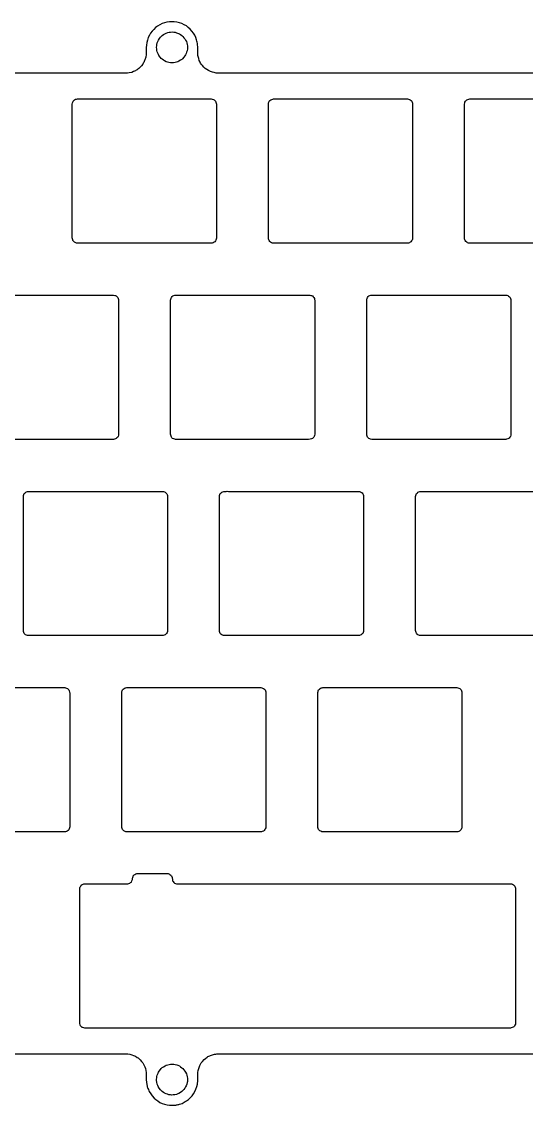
# Model space of a CAD drawing. Extents: x 6 to 353, y 2 to 332.
# Drawn here: x 193.6 to 242.6, y 2.5 to 107.7 of the extents above; entities that cross this region are included whole.
import ezdxf

# ---------------------------------------------------------------- set-up
doc = ezdxf.new("R2010")
doc.units = 0
doc.layers.get('0').update_dxf_attribs({"linetype": 'CONTINUOUS'})

msp = doc.modelspace()

# ---------------------------------------------------------------- linework, layer by layer
for p, q in [((207.02, 107.39), (206.81, 107.27)), ((207.26, 107.51), (207.02, 107.39)), ((207.49, 107.59), (207.26, 107.51)), ((207.72, 107.65), (207.49, 107.59)), ((207.96, 107.69), (207.72, 107.65)), ((208.21, 107.7), (207.96, 107.69)), ((208.42, 107.69), (208.21, 107.7)), ((208.7, 107.65), (208.42, 107.69)), ((208.94, 107.59), (208.7, 107.65)), ((209.17, 107.51), (208.94, 107.59)), ((209.4, 107.4), (209.17, 107.51)), ((209.61, 107.28), (209.4, 107.4)), ((206.02, 106.38), (205.91, 106.15)), ((206.14, 106.58), (206.02, 106.38)), ((206.29, 106.79), (206.14, 106.58)), ((206.44, 106.95), (206.29, 106.79)), ((206.63, 107.13), (206.44, 106.95)), ((206.81, 107.27), (206.63, 107.13)), ((207.11, 106.2), (207.16, 106.26)), ((207.16, 106.26), (207.27, 106.36)), ((207.27, 106.36), (207.39, 106.45)), ((207.39, 106.45), (207.51, 106.52)), ((207.51, 106.52), (207.65, 106.59)), ((207.65, 106.59), (207.81, 106.64)), ((207.81, 106.64), (207.93, 106.67)), ((207.93, 106.67), (208.07, 106.69)), ((208.07, 106.69), (208.22, 106.7)), ((208.22, 106.7), (208.39, 106.69)), ((208.39, 106.69), (208.52, 106.67)), ((208.52, 106.67), (208.66, 106.63)), ((208.66, 106.63), (208.84, 106.56)), ((208.84, 106.56), (208.93, 106.52)), ((208.93, 106.52), (209.05, 106.45)), ((209.05, 106.45), (209.17, 106.36)), ((209.17, 106.36), (209.28, 106.26)), ((209.28, 106.26), (209.38, 106.14)), ((209.78, 107.15), (209.61, 107.28)), ((209.99, 106.97), (209.78, 107.15)), ((210.15, 106.79), (209.99, 106.97)), ((210.29, 106.6), (210.15, 106.79)), ((210.42, 106.39), (210.29, 106.6)), ((210.53, 106.16), (210.42, 106.39)), ((205.77, 105.68), (205.73, 105.43)), ((205.83, 105.92), (205.77, 105.68)), ((205.91, 106.15), (205.83, 105.92)), ((206.72, 105.2), (206.74, 105.4)), ((206.73, 105.07), (206.72, 105.2)), ((206.74, 105.4), (206.75, 105.49)), ((206.75, 105.49), (206.79, 105.64)), ((206.79, 105.64), (206.84, 105.78)), ((206.84, 105.78), (206.9, 105.92)), ((206.9, 105.92), (207, 106.07)), ((207, 106.07), (207.11, 106.2)), ((209.38, 106.14), (209.47, 106.04)), ((209.47, 106.04), (209.54, 105.91)), ((209.54, 105.91), (209.61, 105.76)), ((209.61, 105.76), (209.66, 105.64)), ((209.66, 105.64), (209.69, 105.49)), ((209.69, 105.49), (209.71, 105.34)), ((209.71, 105.34), (209.72, 105.18)), ((210.61, 105.93), (210.53, 106.16)), ((205.71, 104.5), (205.67, 104.26)), ((206.75, 104.91), (206.73, 105.07)), ((206.78, 104.77), (206.75, 104.91)), ((206.83, 104.64), (206.78, 104.77)), ((206.89, 104.5), (206.83, 104.64)), ((206.94, 104.42), (206.89, 104.5)), ((207.06, 104.25), (206.94, 104.42)), ((207.16, 104.14), (207.06, 104.25)), ((209.38, 104.25), (209.24, 104.1)), ((209.47, 104.37), (209.38, 104.25)), ((209.54, 104.49), (209.47, 104.37)), ((209.6, 104.6), (209.54, 104.49)), ((209.64, 104.73), (209.6, 104.6)), ((209.68, 104.86), (209.64, 104.73)), ((209.71, 105.05), (209.68, 104.86)), ((209.72, 105.18), (209.71, 105.05)), ((205.38, 103.59), (205.25, 103.41)), ((207.25, 104.06), (207.16, 104.14)), ((207.38, 103.96), (207.25, 104.06)), ((207.49, 103.89), (207.38, 103.96)), ((207.65, 103.81), (207.49, 103.89)), ((207.78, 103.77), (207.65, 103.81)), ((207.92, 103.73), (207.78, 103.77)), ((208.07, 103.71), (207.92, 103.73)), ((208.17, 103.7), (208.07, 103.71)), ((208.37, 103.71), (208.17, 103.7)), ((208.51, 103.73), (208.37, 103.71)), ((208.65, 103.76), (208.51, 103.73)), ((208.79, 103.81), (208.65, 103.76)), ((208.88, 103.86), (208.79, 103.81)), ((209.04, 103.95), (208.88, 103.86)), ((209.16, 104.03), (209.04, 103.95)), ((209.24, 104.1), (209.16, 104.03)), ((210.87, 103.94), (210.81, 104.12)), ((210.95, 103.76), (210.87, 103.94)), ((211.31, 103.29), (211.17, 103.43)), ((211.45, 103.15), (211.31, 103.29)), ((211.6, 103.05), (211.45, 103.15)), ((204.07, 102.73), (203.9, 102.71)), ((204.3, 102.78), (204.07, 102.73)), ((204.47, 102.85), (204.3, 102.78)), ((204.66, 102.94), (204.47, 102.85)), ((211.75, 102.95), (211.6, 103.05)), ((211.95, 102.85), (211.75, 102.95)), ((212.14, 102.79), (211.95, 102.85)), ((212.3, 102.75), (212.14, 102.79)), ((212.52, 102.71), (212.3, 102.75)), ((198.57, 99.9), (198.61, 99.98)), ((198.61, 99.98), (198.68, 100.06)), ((198.68, 100.06), (198.76, 100.12)), ((198.76, 100.12), (198.86, 100.17)), ((198.86, 100.17), (198.95, 100.19)), ((198.95, 100.19), (199.04, 100.2)), ((199.04, 100.2), (212.03, 100.2)), ((212.03, 100.2), (212.13, 100.19)), ((212.13, 100.19), (212.24, 100.15)), ((212.24, 100.15), (212.31, 100.11)), ((212.31, 100.11), (212.39, 100.05)), ((212.39, 100.05), (212.45, 99.98)), ((212.45, 99.98), (212.49, 99.89)), ((217.62, 99.9), (217.67, 99.98)), ((217.67, 99.98), (217.73, 100.06)), ((217.73, 100.06), (217.82, 100.12)), ((217.82, 100.12), (217.9, 100.16)), ((217.9, 100.16), (218, 100.19)), ((218, 100.19), (218.09, 100.2)), ((218.09, 100.2), (231.09, 100.2)), ((231.09, 100.2), (231.19, 100.19)), ((231.19, 100.19), (231.27, 100.16)), ((231.27, 100.16), (231.36, 100.11)), ((231.36, 100.11), (231.44, 100.05)), ((231.44, 100.05), (231.5, 99.98)), ((231.5, 99.98), (231.54, 99.89)), ((236.67, 99.9), (236.71, 99.98)), ((236.71, 99.98), (236.78, 100.05)), ((236.78, 100.05), (236.85, 100.12)), ((236.85, 100.12), (236.94, 100.16)), ((236.94, 100.16), (237.04, 100.19)), ((198.53, 99.7), (198.54, 99.81)), ((198.53, 86.7), (198.53, 99.7)), ((198.54, 99.81), (198.57, 99.9)), ((212.49, 99.89), (212.52, 99.79)), ((212.52, 99.79), (212.53, 99.7)), ((212.53, 99.7), (212.53, 86.68)), ((217.58, 99.7), (217.59, 99.81)), ((217.58, 86.82), (217.58, 99.7)), ((217.59, 99.81), (217.62, 99.9)), ((231.54, 99.89), (231.57, 99.79)), ((231.57, 99.79), (231.58, 99.7)), ((231.58, 99.7), (231.58, 86.68)), ((236.63, 99.7), (236.65, 99.82)), ((236.63, 86.7), (236.63, 99.7)), ((236.65, 99.82), (236.67, 99.9)), ((198.54, 86.61), (198.53, 86.7)), ((198.57, 86.51), (198.54, 86.61)), ((198.6, 86.45), (198.57, 86.51)), ((198.67, 86.35), (198.6, 86.45)), ((198.75, 86.29), (198.67, 86.35)), ((198.82, 86.25), (198.75, 86.29)), ((212.3, 86.28), (212.21, 86.24)), ((212.38, 86.34), (212.3, 86.28)), ((212.44, 86.42), (212.38, 86.34)), ((212.49, 86.5), (212.44, 86.42)), ((212.52, 86.6), (212.49, 86.5)), ((212.53, 86.68), (212.52, 86.6)), ((217.58, 86.7), (217.58, 86.82)), ((217.59, 86.61), (217.58, 86.7)), ((217.62, 86.51), (217.59, 86.61)), ((217.65, 86.45), (217.62, 86.51)), ((217.72, 86.35), (217.65, 86.45)), ((217.79, 86.29), (217.72, 86.35)), ((217.88, 86.24), (217.79, 86.29)), ((231.35, 86.28), (231.27, 86.24)), ((231.43, 86.34), (231.35, 86.28)), ((231.49, 86.42), (231.43, 86.34)), ((231.54, 86.5), (231.49, 86.42)), ((231.57, 86.6), (231.54, 86.5)), ((231.58, 86.68), (231.57, 86.6)), ((236.64, 86.61), (236.63, 86.7)), ((236.67, 86.51), (236.64, 86.61)), ((236.7, 86.45), (236.67, 86.51)), ((236.77, 86.36), (236.7, 86.45)), ((236.85, 86.28), (236.77, 86.36)), ((236.93, 86.24), (236.85, 86.28)), ((198.93, 86.21), (198.82, 86.25)), ((199, 86.2), (198.93, 86.21)), ((212.21, 86.24), (212.11, 86.21)), ((217.98, 86.21), (217.88, 86.24)), ((218.05, 86.2), (217.98, 86.21)), ((231.07, 86.2), (218.05, 86.2)), ((231.18, 86.21), (231.07, 86.2)), ((231.27, 86.24), (231.18, 86.21)), ((237.03, 86.21), (236.93, 86.24)), ((237.1, 86.2), (237.03, 86.21)), ((250.12, 86.2), (237.1, 86.2)), ((189.53, 81.15), (202.53, 81.15)), ((202.53, 81.15), (202.65, 81.13)), ((202.65, 81.13), (202.72, 81.11)), ((202.72, 81.11), (202.81, 81.07)), ((202.81, 81.07), (202.89, 81)), ((208.17, 80.93), (208.23, 81.01)), ((208.23, 81.01), (208.3, 81.07)), ((208.3, 81.07), (208.4, 81.11)), ((208.4, 81.11), (208.5, 81.14)), ((208.5, 81.14), (208.59, 81.15)), ((208.59, 81.15), (221.61, 81.15)), ((221.61, 81.15), (221.7, 81.13)), ((221.7, 81.13), (221.77, 81.11)), ((221.77, 81.11), (221.86, 81.07)), ((221.86, 81.07), (221.93, 81)), ((227.22, 80.93), (227.28, 81.01)), ((227.28, 81.01), (227.35, 81.07)), ((227.35, 81.07), (227.44, 81.11)), ((227.44, 81.11), (227.53, 81.14)), ((227.53, 81.14), (227.64, 81.15)), ((227.64, 81.15), (240.66, 81.15)), ((240.66, 81.15), (240.73, 81.14)), ((240.73, 81.14), (240.83, 81.11)), ((240.83, 81.11), (240.91, 81.06)), ((240.91, 81.06), (240.99, 81)), ((202.89, 81), (202.95, 80.92)), ((202.95, 80.92), (202.99, 80.84)), ((202.99, 80.84), (203.02, 80.74)), ((208.08, 80.65), (208.09, 80.75)), ((208.08, 67.66), (208.08, 80.65)), ((208.09, 80.75), (208.12, 80.85)), ((208.12, 80.85), (208.17, 80.93)), ((221.93, 81), (222, 80.92)), ((222, 80.92), (222.05, 80.82)), ((222.05, 80.82), (222.07, 80.73)), ((227.13, 80.65), (227.14, 80.75)), ((227.14, 80.75), (227.17, 80.84)), ((227.17, 80.84), (227.22, 80.93)), ((240.99, 81), (241.05, 80.91)), ((241.05, 80.91), (241.09, 80.83)), ((241.09, 80.83), (241.12, 80.72)), ((202.95, 67.37), (202.87, 67.29)), ((202.98, 67.44), (202.95, 67.37)), ((203.02, 67.55), (202.98, 67.44)), ((203.03, 67.63), (203.02, 67.55)), ((208.09, 67.56), (208.08, 67.66)), ((208.12, 67.45), (208.09, 67.56)), ((208.16, 67.38), (208.12, 67.45)), ((208.21, 67.31), (208.16, 67.38)), ((221.99, 67.37), (221.93, 67.29)), ((222.03, 67.44), (221.99, 67.37)), ((222.07, 67.54), (222.03, 67.44)), ((222.08, 67.65), (222.07, 67.54)), ((227.17, 67.47), (227.14, 67.57)), ((227.21, 67.37), (227.17, 67.47)), ((227.28, 67.3), (227.21, 67.37)), ((241.04, 67.37), (240.96, 67.28)), ((241.08, 67.44), (241.04, 67.37)), ((241.12, 67.55), (241.08, 67.44)), ((241.13, 67.63), (241.12, 67.55)), ((202.72, 67.19), (202.62, 67.16)), ((202.81, 67.23), (202.72, 67.19)), ((202.87, 67.29), (202.81, 67.23)), ((208.28, 67.25), (208.21, 67.31)), ((208.38, 67.19), (208.28, 67.25)), ((208.48, 67.16), (208.38, 67.19)), ((208.57, 67.15), (208.48, 67.16)), ((221.77, 67.19), (221.65, 67.16)), ((221.86, 67.23), (221.77, 67.19)), ((221.93, 67.29), (221.86, 67.23)), ((227.35, 67.23), (227.28, 67.3)), ((227.44, 67.19), (227.35, 67.23)), ((227.51, 67.17), (227.44, 67.19)), ((227.62, 67.15), (227.51, 67.17)), ((240.82, 67.19), (240.72, 67.16)), ((240.9, 67.23), (240.82, 67.19)), ((240.96, 67.28), (240.9, 67.23)), ((194.1, 62.06), (194.19, 62.09)), ((207.31, 62.1), (207.4, 62.08)), ((207.4, 62.08), (207.5, 62.05)), ((213.14, 62.06), (213.26, 62.09)), ((226.34, 62.1), (226.43, 62.09)), ((226.43, 62.09), (226.52, 62.06)), ((232.19, 62.06), (232.29, 62.09)), ((193.78, 61.62), (193.79, 61.7)), ((193.78, 48.6), (193.78, 61.62)), ((193.79, 61.7), (193.82, 61.8)), ((193.82, 61.8), (193.87, 61.88)), ((193.87, 61.88), (193.95, 61.97)), ((193.95, 61.97), (194.01, 62.02)), ((194.01, 62.02), (194.1, 62.06)), ((207.5, 62.05), (207.56, 62.02)), ((207.56, 62.02), (207.63, 61.95)), ((207.63, 61.95), (207.7, 61.87)), ((207.7, 61.87), (207.74, 61.79)), ((207.74, 61.79), (207.77, 61.7)), ((207.77, 61.7), (207.78, 61.59)), ((207.78, 61.59), (207.78, 48.58)), ((212.83, 61.6), (212.84, 61.7)), ((212.83, 48.6), (212.83, 61.6)), ((212.84, 61.7), (212.87, 61.8)), ((212.87, 61.8), (212.91, 61.88)), ((212.91, 61.88), (213, 61.97)), ((213, 61.97), (213.06, 62.02)), ((213.06, 62.02), (213.14, 62.06)), ((226.52, 62.06), (226.62, 62)), ((226.62, 62), (226.68, 61.95)), ((226.68, 61.95), (226.75, 61.87)), ((226.75, 61.87), (226.79, 61.79)), ((226.79, 61.79), (226.82, 61.7)), ((226.82, 61.7), (226.83, 61.59)), ((226.83, 61.59), (226.83, 48.58)), ((231.88, 61.6), (231.89, 61.7)), ((231.88, 48.6), (231.88, 61.6)), ((231.89, 61.7), (231.92, 61.8)), ((231.92, 61.8), (231.97, 61.89)), ((231.97, 61.89), (232.05, 61.97)), ((232.05, 61.97), (232.11, 62.02)), ((232.11, 62.02), (232.19, 62.06)), ((193.79, 48.51), (193.78, 48.6)), ((193.82, 48.41), (193.79, 48.51)), ((193.86, 48.32), (193.82, 48.41)), ((207.74, 48.4), (207.69, 48.32)), ((207.77, 48.5), (207.74, 48.4)), ((207.78, 48.58), (207.77, 48.5)), ((212.84, 48.51), (212.83, 48.6)), ((212.87, 48.41), (212.84, 48.51)), ((212.91, 48.32), (212.87, 48.41)), ((226.82, 48.5), (226.78, 48.39)), ((226.83, 48.58), (226.82, 48.5)), ((231.89, 48.51), (231.88, 48.6)), ((231.92, 48.41), (231.89, 48.51)), ((231.96, 48.33), (231.92, 48.41)), ((193.93, 48.25), (193.86, 48.32)), ((194, 48.19), (193.93, 48.25)), ((194.09, 48.14), (194, 48.19)), ((194.17, 48.11), (194.09, 48.14)), ((194.27, 48.1), (194.17, 48.11)), ((207.28, 48.1), (194.27, 48.1)), ((207.37, 48.11), (207.28, 48.1)), ((207.45, 48.13), (207.37, 48.11)), ((207.55, 48.18), (207.45, 48.13)), ((207.63, 48.24), (207.55, 48.18)), ((207.69, 48.32), (207.63, 48.24)), ((212.97, 48.25), (212.91, 48.32)), ((213.05, 48.18), (212.97, 48.25)), ((213.12, 48.15), (213.05, 48.18)), ((213.23, 48.11), (213.12, 48.15)), ((213.33, 48.1), (213.23, 48.11)), ((226.33, 48.1), (213.33, 48.1)), ((226.42, 48.11), (226.33, 48.1)), ((226.5, 48.13), (226.42, 48.11)), ((226.6, 48.18), (226.5, 48.13)), ((226.67, 48.23), (226.6, 48.18)), ((226.74, 48.31), (226.67, 48.23)), ((226.78, 48.39), (226.74, 48.31)), ((232.02, 48.25), (231.96, 48.33)), ((232.1, 48.19), (232.02, 48.25)), ((232.19, 48.14), (232.1, 48.19)), ((232.27, 48.11), (232.19, 48.14)), ((232.36, 48.1), (232.27, 48.11)), ((245.38, 48.1), (232.36, 48.1)), ((197.8, 43.05), (197.88, 43.04)), ((197.88, 43.04), (197.97, 43.01)), ((197.97, 43.01), (198.06, 42.96)), ((198.06, 42.96), (198.14, 42.89)), ((198.14, 42.89), (198.2, 42.83)), ((198.2, 42.83), (198.24, 42.73)), ((198.24, 42.73), (198.27, 42.61)), ((203.33, 42.58), (203.35, 42.67)), ((203.33, 29.55), (203.33, 42.58)), ((203.35, 42.67), (203.37, 42.74)), ((203.37, 42.74), (203.41, 42.83)), ((203.41, 42.83), (203.48, 42.9)), ((203.48, 42.9), (203.56, 42.97)), ((203.56, 42.97), (203.66, 43.02)), ((203.66, 43.02), (203.74, 43.04)), ((203.74, 43.04), (203.83, 43.05)), ((203.83, 43.05), (216.85, 43.05)), ((216.85, 43.05), (216.93, 43.04)), ((216.93, 43.04), (217.02, 43.01)), ((217.02, 43.01), (217.11, 42.96)), ((217.11, 42.96), (217.19, 42.9)), ((217.19, 42.9), (217.25, 42.83)), ((217.25, 42.83), (217.29, 42.73)), ((217.29, 42.73), (217.32, 42.64)), ((217.32, 42.64), (217.33, 42.55)), ((217.33, 42.55), (217.33, 29.53)), ((222.38, 42.58), (222.4, 42.67)), ((222.38, 29.55), (222.38, 42.58)), ((222.4, 42.67), (222.42, 42.74)), ((222.42, 42.74), (222.46, 42.83)), ((222.46, 42.83), (222.53, 42.9)), ((222.53, 42.9), (222.61, 42.97)), ((222.61, 42.97), (222.71, 43.02)), ((222.71, 43.02), (222.79, 43.04)), ((222.79, 43.04), (222.88, 43.05)), ((222.88, 43.05), (235.88, 43.05)), ((235.88, 43.05), (235.99, 43.04)), ((235.99, 43.04), (236.07, 43.01)), ((236.07, 43.01), (236.16, 42.96)), ((236.16, 42.96), (236.23, 42.9)), ((236.23, 42.9), (236.3, 42.82)), ((236.3, 42.82), (236.34, 42.74)), ((236.34, 42.74), (236.37, 42.63)), ((198.28, 29.53), (198.27, 29.44)), ((203.34, 29.46), (203.33, 29.55)), ((203.37, 29.36), (203.34, 29.46)), ((217.33, 29.53), (217.32, 29.44)), ((222.39, 29.46), (222.38, 29.55)), ((222.41, 29.38), (222.39, 29.46)), ((236.38, 29.53), (236.37, 29.44)), ((197.97, 29.09), (197.87, 29.06)), ((198.05, 29.13), (197.97, 29.09)), ((198.13, 29.19), (198.05, 29.13)), ((198.19, 29.26), (198.13, 29.19)), ((198.24, 29.35), (198.19, 29.26)), ((198.27, 29.44), (198.24, 29.35)), ((203.41, 29.27), (203.37, 29.36)), ((203.48, 29.2), (203.41, 29.27)), ((203.55, 29.14), (203.48, 29.2)), ((203.66, 29.08), (203.55, 29.14)), ((203.73, 29.06), (203.66, 29.08)), ((203.81, 29.05), (203.73, 29.06)), ((216.99, 29.08), (216.92, 29.06)), ((217.11, 29.13), (216.99, 29.08)), ((217.18, 29.19), (217.11, 29.13)), ((217.24, 29.27), (217.18, 29.19)), ((217.28, 29.34), (217.24, 29.27)), ((217.32, 29.44), (217.28, 29.34)), ((222.46, 29.28), (222.41, 29.38)), ((222.52, 29.2), (222.46, 29.28)), ((222.59, 29.15), (222.52, 29.2)), ((222.66, 29.1), (222.59, 29.15)), ((222.78, 29.06), (222.66, 29.1)), ((222.86, 29.05), (222.78, 29.06)), ((236.07, 29.09), (235.97, 29.06)), ((236.15, 29.13), (236.07, 29.09)), ((236.23, 29.2), (236.15, 29.13)), ((236.29, 29.27), (236.23, 29.2)), ((236.34, 29.36), (236.29, 29.27)), ((236.37, 29.44), (236.34, 29.36)), ((204.27, 24.18), (204.33, 24.29)), ((204.33, 24.29), (204.36, 24.36)), ((204.4, 24.62), (204.43, 24.71)), ((204.43, 24.71), (204.46, 24.78)), ((204.46, 24.78), (204.53, 24.86)), ((204.53, 24.86), (204.61, 24.92)), ((204.61, 24.92), (204.69, 24.96)), ((204.69, 24.96), (204.79, 24.99)), ((204.79, 24.99), (204.88, 25)), ((204.88, 25), (207.74, 25)), ((207.74, 25), (207.83, 24.99)), ((207.83, 24.99), (207.96, 24.95)), ((207.96, 24.95), (208.02, 24.91)), ((208.02, 24.91), (208.09, 24.85)), ((208.09, 24.85), (208.15, 24.78)), ((208.16, 24.77), (208.22, 24.62)), ((208.22, 24.62), (208.25, 24.4)), ((208.25, 24.4), (208.28, 24.3)), ((208.28, 24.3), (208.33, 24.22)), ((208.33, 24.22), (208.39, 24.14)), ((199.26, 23.53), (199.27, 23.61)), ((199.26, 10.5), (199.26, 23.53)), ((199.27, 23.61), (199.3, 23.7)), ((199.3, 23.7), (199.35, 23.78)), ((199.35, 23.78), (199.41, 23.86)), ((199.41, 23.86), (199.5, 23.93)), ((199.5, 23.93), (199.58, 23.97)), ((199.58, 23.97), (199.66, 23.99)), ((199.66, 23.99), (199.77, 24)), ((199.77, 24), (203.93, 24)), ((203.93, 24), (204.03, 24.02)), ((204.03, 24.02), (204.12, 24.06)), ((204.12, 24.06), (204.2, 24.12)), ((204.2, 24.12), (204.27, 24.18)), ((208.39, 24.14), (208.47, 24.08)), ((208.47, 24.08), (208.55, 24.04)), ((208.55, 24.04), (208.65, 24.01)), ((208.65, 24.01), (208.75, 24)), ((208.75, 24), (241.08, 24)), ((241.08, 24), (241.18, 23.99)), ((241.18, 23.99), (241.28, 23.96)), ((241.28, 23.96), (241.37, 23.9)), ((241.37, 23.9), (241.45, 23.84)), ((241.45, 23.84), (241.5, 23.77)), ((241.5, 23.77), (241.54, 23.69)), ((241.54, 23.69), (241.57, 23.58)), ((241.57, 23.58), (241.58, 23.5)), ((241.58, 23.5), (241.58, 10.48)), ((199.27, 10.43), (199.26, 10.5)), ((199.29, 10.32), (199.27, 10.43)), ((199.34, 10.23), (199.29, 10.32)), ((199.41, 10.15), (199.34, 10.23)), ((199.5, 10.07), (199.41, 10.15)), ((199.55, 10.05), (199.5, 10.07)), ((199.65, 10.01), (199.55, 10.05)), ((199.75, 10), (199.65, 10.01)), ((241.08, 10), (199.75, 10)), ((241.17, 10.01), (241.08, 10)), ((241.26, 10.04), (241.17, 10.01)), ((241.36, 10.08), (241.26, 10.04)), ((241.42, 10.13), (241.36, 10.08)), ((241.48, 10.2), (241.42, 10.13)), ((241.53, 10.29), (241.48, 10.2)), ((241.57, 10.39), (241.53, 10.29)), ((241.58, 10.48), (241.57, 10.39)), ((203.92, 7.49), (204.12, 7.46)), ((204.12, 7.46), (204.3, 7.41)), ((204.3, 7.41), (204.49, 7.34)), ((211.96, 7.35), (212.14, 7.41)), ((212.14, 7.41), (212.35, 7.46)), ((204.49, 7.34), (204.67, 7.26)), ((204.67, 7.26), (204.84, 7.15)), ((205.14, 6.91), (205.27, 6.76)), ((205.27, 6.76), (205.38, 6.61)), ((205.38, 6.61), (205.48, 6.44)), ((205.48, 6.44), (205.57, 6.25)), ((207.39, 6.25), (207.54, 6.34)), ((207.54, 6.34), (207.65, 6.39)), ((207.65, 6.39), (207.81, 6.44)), ((207.81, 6.44), (207.94, 6.47)), ((207.94, 6.47), (208.07, 6.49)), ((208.07, 6.49), (208.22, 6.5)), ((208.22, 6.5), (208.39, 6.49)), ((208.39, 6.49), (208.52, 6.47)), ((208.52, 6.47), (208.7, 6.42)), ((208.7, 6.42), (208.79, 6.39)), ((208.79, 6.39), (208.93, 6.32)), ((208.93, 6.32), (209.05, 6.25)), ((210.96, 6.44), (211.06, 6.61)), ((211.06, 6.61), (211.17, 6.77)), ((211.17, 6.77), (211.33, 6.94)), ((211.33, 6.94), (211.46, 7.05)), ((211.46, 7.05), (211.64, 7.18)), ((205.57, 6.25), (205.64, 6.07)), ((205.64, 6.07), (205.68, 5.87)), ((205.68, 5.87), (205.71, 5.69)), ((206.74, 5.2), (206.75, 5.31)), ((206.75, 5.31), (206.79, 5.44)), ((206.79, 5.44), (206.86, 5.62)), ((206.86, 5.62), (206.9, 5.71)), ((206.9, 5.71), (206.97, 5.83)), ((206.97, 5.83), (207.09, 5.99)), ((207.09, 5.99), (207.16, 6.06)), ((207.16, 6.06), (207.27, 6.16)), ((207.27, 6.16), (207.39, 6.25)), ((209.05, 6.25), (209.18, 6.15)), ((209.18, 6.15), (209.28, 6.06)), ((209.28, 6.06), (209.38, 5.95)), ((209.38, 5.95), (209.47, 5.83)), ((209.47, 5.83), (209.54, 5.71)), ((209.54, 5.71), (209.61, 5.56)), ((209.61, 5.56), (209.66, 5.43)), ((209.66, 5.43), (209.69, 5.27)), ((209.69, 5.27), (209.71, 5.14)), ((210.73, 5.69), (210.76, 5.89)), ((210.76, 5.89), (210.81, 6.09)), ((205.73, 4.75), (205.77, 4.51)), ((206.72, 5.02), (206.74, 5.2)), ((206.72, 4.91), (206.72, 5.02)), ((206.74, 4.74), (206.72, 4.91)), ((206.78, 4.57), (206.74, 4.74)), ((206.83, 4.43), (206.78, 4.57)), ((206.88, 4.32), (206.83, 4.43)), ((206.97, 4.17), (206.88, 4.32)), ((209.54, 4.3), (209.46, 4.16)), ((209.6, 4.4), (209.54, 4.3)), ((209.65, 4.55), (209.6, 4.4)), ((209.69, 4.7), (209.65, 4.55)), ((209.71, 4.82), (209.69, 4.7)), ((209.71, 5.14), (209.72, 5)), ((209.72, 5), (209.71, 4.82)), ((210.54, 4.07), (210.62, 4.32)), ((206.01, 3.83), (206.15, 3.6)), ((206.15, 3.6), (206.29, 3.41)), ((206.29, 3.41), (206.47, 3.21)), ((206.47, 3.21), (206.64, 3.07)), ((207.09, 4.01), (206.97, 4.17)), ((207.16, 3.94), (207.09, 4.01)), ((207.26, 3.84), (207.16, 3.94)), ((207.38, 3.76), (207.26, 3.84)), ((207.49, 3.69), (207.38, 3.76)), ((207.65, 3.61), (207.49, 3.69)), ((207.78, 3.57), (207.65, 3.61)), ((207.92, 3.53), (207.78, 3.57)), ((208.07, 3.51), (207.92, 3.53)), ((208.17, 3.5), (208.07, 3.51)), ((208.34, 3.51), (208.17, 3.5)), ((208.48, 3.52), (208.34, 3.51)), ((208.65, 3.56), (208.48, 3.52)), ((208.79, 3.61), (208.65, 3.56)), ((208.88, 3.66), (208.79, 3.61)), ((209.05, 3.75), (208.88, 3.66)), ((209.16, 3.83), (209.05, 3.75)), ((209.24, 3.9), (209.16, 3.83)), ((209.38, 4.05), (209.24, 3.9)), ((209.46, 4.16), (209.38, 4.05)), ((209.83, 3.08), (209.99, 3.23)), ((209.99, 3.23), (210.16, 3.42)), ((210.16, 3.42), (210.3, 3.61)), ((210.3, 3.61), (210.43, 3.83)), ((210.43, 3.83), (210.54, 4.07)), ((206.64, 3.07), (206.83, 2.92)), ((206.83, 2.92), (207.05, 2.79)), ((207.05, 2.79), (207.27, 2.69)), ((207.27, 2.69), (207.49, 2.61)), ((207.49, 2.61), (207.74, 2.55)), ((207.74, 2.55), (207.98, 2.51)), ((207.98, 2.51), (208.22, 2.5)), ((208.95, 2.61), (209.19, 2.69)), ((209.61, 2.92), (209.83, 3.08))]:
    msp.add_line(p, q)
for points in [[(205.73, 105.43), (205.72, 105.2), (205.71, 104.97), (205.71, 104.74), (205.71, 104.5)], [(210.7, 105.48), (210.69, 105.59), (210.67, 105.71), (210.64, 105.82), (210.61, 105.93)], [(210.73, 104.51), (210.73, 104.75), (210.73, 104.99), (210.72, 105.23), (210.7, 105.48)], [(205.67, 104.26), (205.65, 104.17), (205.62, 104.09), (205.59, 104.01), (205.56, 103.92)], [(210.81, 104.12), (210.78, 104.22), (210.76, 104.31), (210.74, 104.41), (210.73, 104.51)], [(204.99, 103.15), (204.91, 103.09), (204.83, 103.04), (204.75, 102.99), (204.66, 102.94)], [(205.25, 103.41), (205.19, 103.34), (205.12, 103.28), (205.06, 103.21), (204.99, 103.15)], [(205.56, 103.92), (205.52, 103.84), (205.48, 103.75), (205.43, 103.67), (205.38, 103.59)], [(211.17, 103.43), (211.11, 103.51), (211.06, 103.59), (211, 103.68), (210.95, 103.76)], [(203.9, 102.71), (203.79, 102.7), (203.67, 102.7), (203.57, 102.7), (203.46, 102.7), (203.24, 102.7), (203.02, 102.7), (202.58, 102.7), (194.95, 102.7), (114.17, 102.7), (112.71, 102.7), (112.51, 102.7), (112.3, 102.7), (112.19, 102.7), (112.09, 102.7), (112, 102.7), (111.91, 102.71)], [(286.91, 102.71), (286.25, 102.7), (285.58, 102.7), (285.17, 102.7), (284.79, 102.7), (284.41, 102.7), (275.3, 102.7), (214.66, 102.7), (213.2, 102.7), (212.93, 102.7), (212.79, 102.7), (212.66, 102.7), (212.59, 102.71), (212.52, 102.71)], [(237.04, 100.19), (237.13, 100.2), (237.23, 100.2), (237.32, 100.2), (237.41, 100.2), (237.76, 100.2), (238.11, 100.2), (238.42, 100.2), (238.98, 100.2), (239.53, 100.2), (240.65, 100.2), (250.13, 100.2)], [(212.11, 86.21), (212.04, 86.2), (211.96, 86.2), (211.81, 86.2), (211.59, 86.2), (211.37, 86.2), (211.24, 86.2), (210.46, 86.2), (209.04, 86.2), (199, 86.2)], [(203.02, 80.74), (203.03, 80.66), (203.03, 80.59), (203.03, 80.43), (203.03, 80.22), (203.03, 80), (203.03, 79.86), (203.03, 79.73), (203.03, 77.85), (203.03, 67.63)], [(222.07, 80.73), (222.08, 80.66), (222.08, 80.59), (222.08, 80.44), (222.08, 80.22), (222.08, 80), (222.08, 79.86), (222.08, 79.73), (222.08, 77.85), (222.08, 67.65)], [(227.14, 67.57), (227.13, 67.69), (227.13, 67.81), (227.13, 69.03), (227.13, 80.65)], [(241.12, 80.72), (241.13, 80.62), (241.13, 80.52), (241.13, 80.41), (241.13, 80.31), (241.13, 79.99), (241.13, 79.76), (241.13, 79.53), (241.13, 79.06), (241.13, 78.44), (241.13, 77.84), (241.13, 76.64), (241.13, 67.63)], [(202.62, 67.16), (202.52, 67.15), (202.42, 67.15), (202.33, 67.15), (202.23, 67.15), (201.91, 67.15), (201.79, 67.15), (201.29, 67.15), (200.98, 67.15), (200.73, 67.15), (200.11, 67.15), (196.11, 67.15), (189.5, 67.15)], [(221.65, 67.16), (221.47, 67.15), (221.3, 67.15), (220.87, 67.15), (220.28, 67.15), (219.7, 67.15), (219.11, 67.15), (217.94, 67.15), (208.57, 67.15)], [(240.72, 67.16), (240.63, 67.15), (240.54, 67.15), (240.45, 67.15), (240.37, 67.15), (240.19, 67.15), (240.02, 67.15), (239.88, 67.15), (239.75, 67.15), (239.08, 67.15), (238.46, 67.15), (238.21, 67.15), (235.42, 67.15), (227.62, 67.15)], [(194.19, 62.09), (194.28, 62.1), (194.37, 62.1), (194.46, 62.1), (194.56, 62.1), (194.91, 62.1), (195.26, 62.1), (195.29, 62.1), (195.88, 62.1), (195.91, 62.1), (197.53, 62.1), (207.31, 62.1)], [(213.26, 62.09), (213.37, 62.1), (213.47, 62.1), (213.58, 62.11), (213.69, 62.1), (213.98, 62.1), (214.27, 62.1), (214.57, 62.1), (214.84, 62.1), (215.12, 62.1), (217.66, 62.1), (226.34, 62.1)], [(232.29, 62.09), (232.4, 62.1), (232.5, 62.1), (232.61, 62.1), (232.71, 62.1), (233.04, 62.1), (233.37, 62.1), (233.68, 62.1), (233.98, 62.1), (237.17, 62.1), (245.39, 62.1)], [(184.69, 43.04), (184.77, 43.05), (184.85, 43.05), (185, 43.05), (185.22, 43.05), (185.44, 43.05), (185.57, 43.05), (185.97, 43.05), (186.37, 43.05), (187.11, 43.05), (187.59, 43.05), (197.8, 43.05)], [(198.27, 42.61), (198.28, 42.54), (198.28, 42.49), (198.28, 42.44), (198.28, 42.4), (198.28, 42.33), (198.28, 29.53)], [(236.37, 42.63), (236.38, 42.56), (236.38, 42.48), (236.38, 42.33), (236.38, 42.11), (236.38, 41.89), (236.38, 41.76), (236.38, 41.63), (236.38, 39.74), (236.38, 29.53)], [(197.87, 29.06), (197.79, 29.05), (197.71, 29.05), (197.54, 29.05), (197.32, 29.05), (197.11, 29.05), (196.82, 29.05), (196.52, 29.05), (195.93, 29.05), (195.35, 29.05), (194.17, 29.05), (184.76, 29.05)], [(216.92, 29.06), (216.82, 29.05), (216.72, 29.05), (216.63, 29.05), (216.53, 29.05), (216.21, 29.05), (216.09, 29.05), (215.58, 29.05), (215.28, 29.05), (214.65, 29.05), (214.41, 29.05), (212.21, 29.05), (203.81, 29.05)], [(235.97, 29.06), (235.89, 29.05), (235.8, 29.05), (235.64, 29.05), (235.43, 29.05), (235.21, 29.05), (234.92, 29.05), (234.62, 29.05), (234.04, 29.05), (233.45, 29.05), (232.27, 29.05), (222.86, 29.05)], [(204.36, 24.36), (204.37, 24.43), (204.38, 24.49), (204.39, 24.56), (204.4, 24.62)], [(111.91, 7.49), (112.04, 7.5), (112.18, 7.5), (112.3, 7.5), (112.43, 7.5), (112.68, 7.5), (112.93, 7.5), (113.44, 7.5), (201.14, 7.5), (202.95, 7.5), (203.33, 7.5), (203.53, 7.5), (203.62, 7.5), (203.72, 7.5), (203.82, 7.5), (203.92, 7.49)], [(212.35, 7.46), (212.46, 7.48), (212.57, 7.49), (212.65, 7.5), (212.73, 7.5), (212.89, 7.5), (213.06, 7.5), (213.23, 7.5), (213.56, 7.5), (219.73, 7.5), (284.77, 7.5), (285.61, 7.5), (285.94, 7.5), (286.11, 7.5), (286.27, 7.5), (286.4, 7.5), (286.53, 7.49), (286.93, 7.49)], [(204.84, 7.15), (204.92, 7.1), (205, 7.04), (205.07, 6.98), (205.14, 6.91)], [(210.81, 6.09), (210.84, 6.18), (210.88, 6.27), (210.91, 6.36), (210.96, 6.44)], [(211.64, 7.18), (211.71, 7.23), (211.8, 7.27), (211.88, 7.31), (211.96, 7.35)], [(205.71, 5.69), (205.72, 5.22), (205.72, 5.07), (205.72, 4.91), (205.73, 4.83), (205.73, 4.75)], [(210.62, 4.32), (210.65, 4.42), (210.66, 4.48), (210.68, 4.53), (210.69, 4.59), (210.7, 4.66), (210.7, 4.72), (210.71, 4.78), (210.72, 4.88), (210.72, 4.97), (210.73, 5.33), (210.73, 5.51), (210.73, 5.69)], [(205.77, 4.51), (205.8, 4.37), (205.82, 4.3), (205.84, 4.23), (205.88, 4.13), (205.92, 4.03), (205.96, 3.92), (206.01, 3.83)], [(208.22, 2.5), (208.29, 2.5), (208.37, 2.51), (208.44, 2.51), (208.51, 2.52), (208.58, 2.53), (208.66, 2.54), (208.73, 2.55), (208.81, 2.57), (208.88, 2.59), (208.95, 2.61)], [(209.19, 2.69), (209.3, 2.75), (209.4, 2.8), (209.51, 2.86), (209.61, 2.92)]]:
    msp.add_lwpolyline(points)
at = {"extrusion": (0, 0, -1)}
msp.add_arc((-208.11, 24.75), 0.05, 140.8894, 156.6879, dxfattribs=at)

doc.saveas('drawing.dxf')
